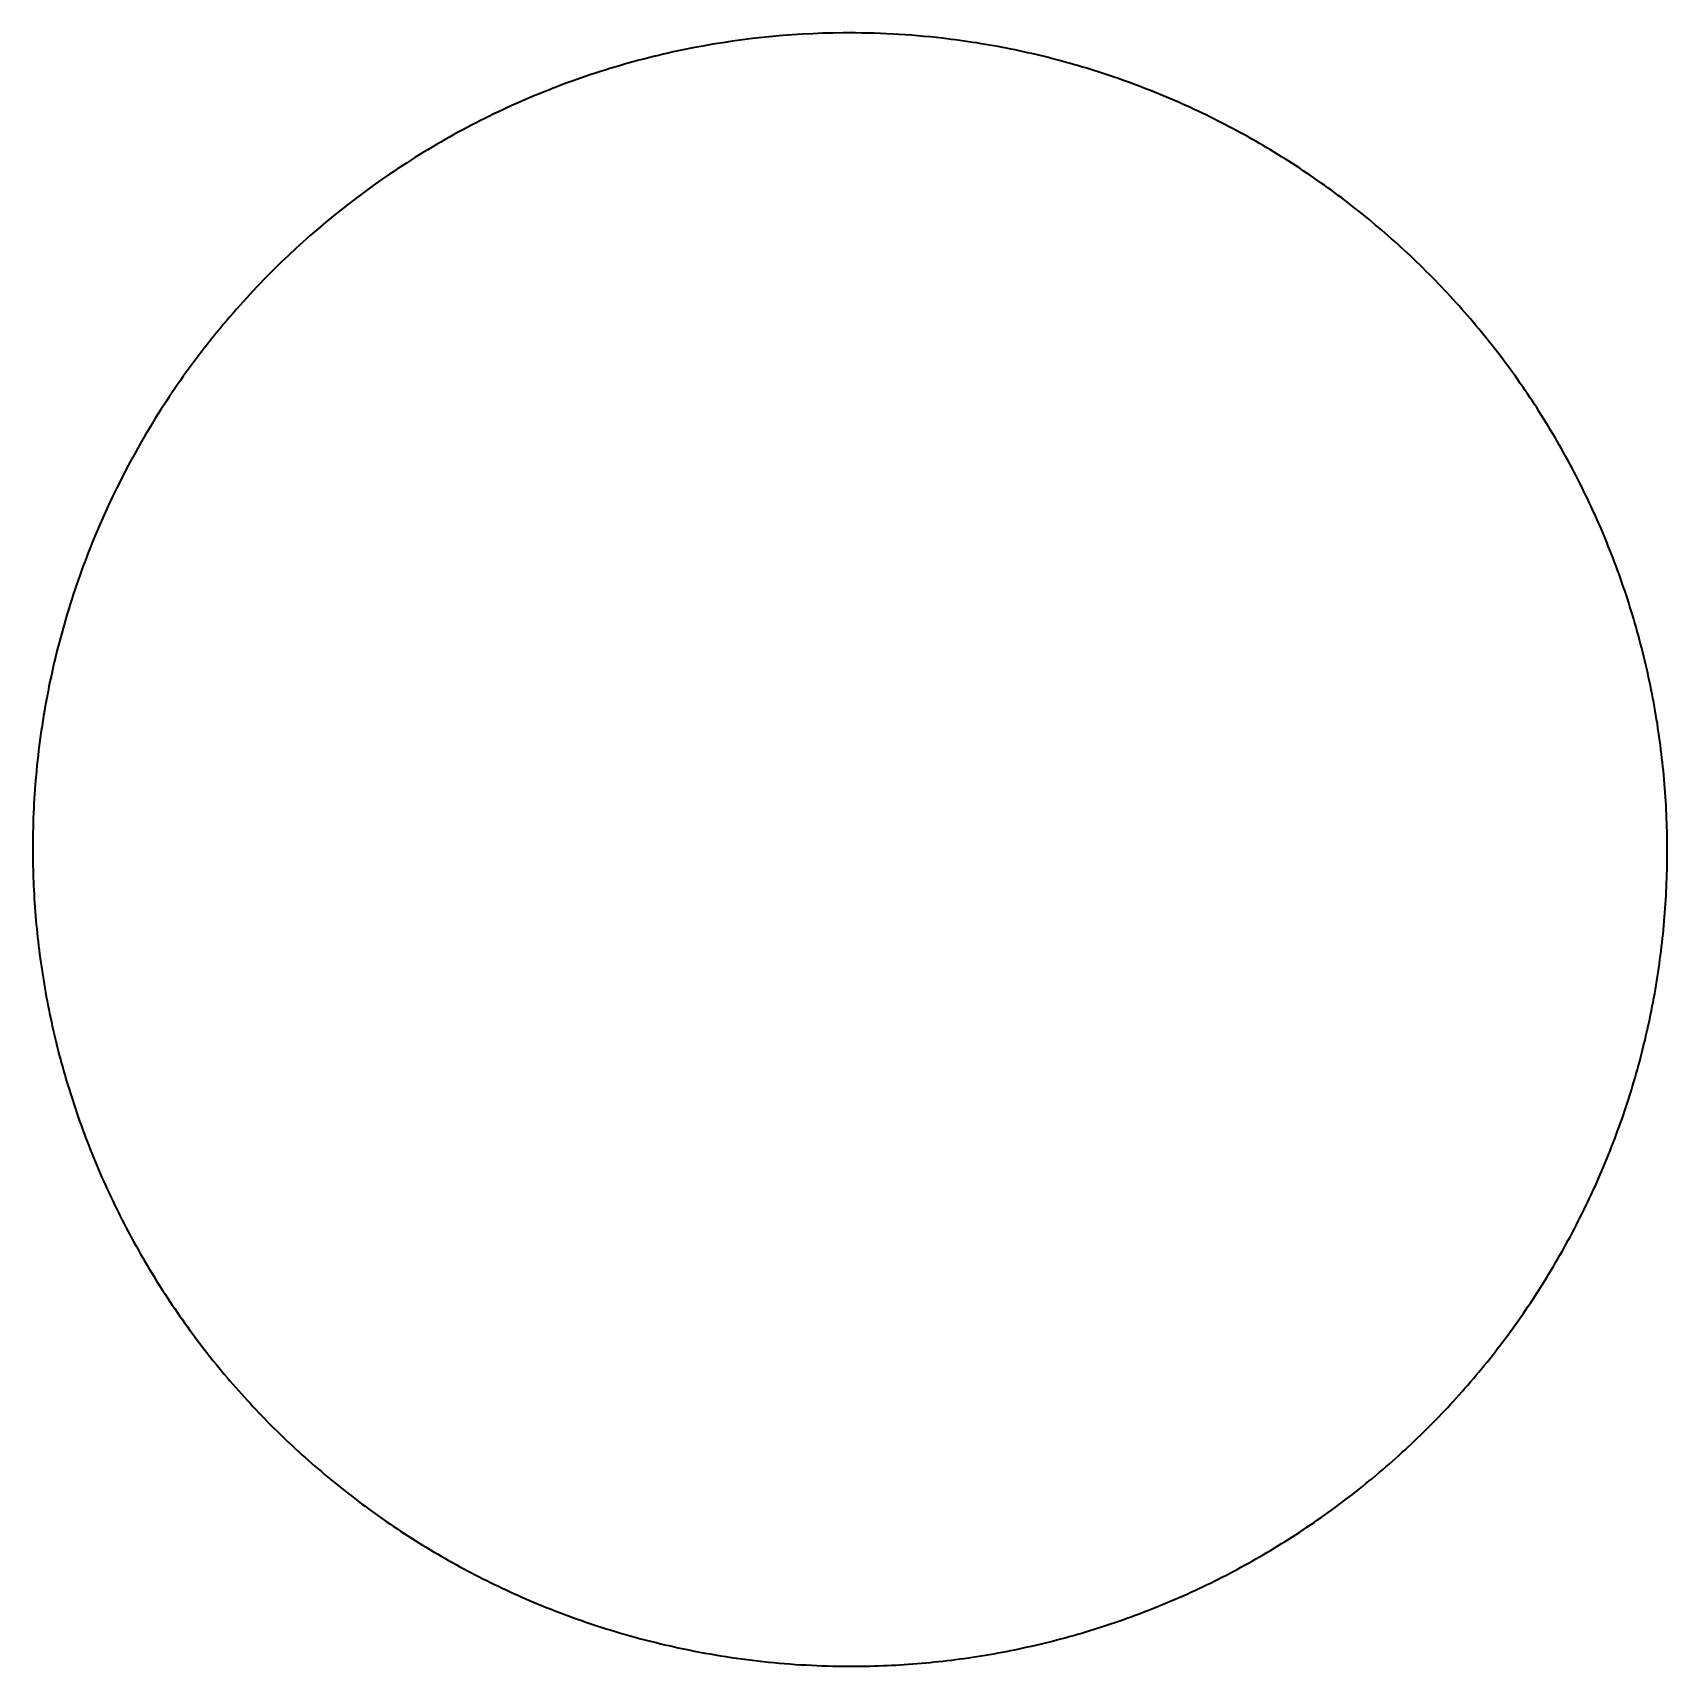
# Model space of a CAD drawing. Header units: millimetres. Extents: x 0 to 2526, y -1017 to 790.
# Drawn here: x 232.15 to 269.16, y -696.91 to -659.94 of the extents above; entities that cross this region are included whole.
import ezdxf

# ---------------------------------------------------------------- set-up
doc = ezdxf.new("R2010")
doc.units = ezdxf.units.MM
doc.layers.add('Blocks', color=7, linetype='Continuous')
doc.layers.add('Blocks$Inner', color=7, linetype='Continuous', lineweight=25, true_color=0x007f00)
doc.layers.add('Blocks$Outline', color=7, linetype='Continuous', lineweight=35, true_color=0xff3f3f)

# ---------------------------------------------------------------- blocks, each defined once
blk = doc.blocks.new('Balcony Dining Bench w Arm Top')
at = {"layer": 'Blocks$Inner'}
for points, knots in [([(328.579, -520.043), (328.449, -520.044), (328.319, -520.045), (327.931, -520.055), (327.668, -520.067), (327.152, -520.101), (326.886, -520.124), (326.372, -520.18), (326.107, -520.215), (325.596, -520.292), (325.336, -520.338), (324.829, -520.437), (324.575, -520.492), (324.072, -520.613), (323.821, -520.678), (323.324, -520.82), (323.076, -520.896), (322.585, -521.058), (322.34, -521.145), (321.856, -521.328), (321.611, -521.426), (321.136, -521.629), (320.892, -521.739), (320.425, -521.963), (320.187, -522.083), (319.73, -522.326), (319.5, -522.454), (319.054, -522.715), (318.832, -522.852), (318.397, -523.132), (318.182, -523.277), (317.759, -523.575), (317.551, -523.729), (317.141, -524.044), (316.938, -524.208), (316.542, -524.54), (316.344, -524.713), (315.962, -525.062), (315.768, -525.247), (315.401, -525.612), (315.215, -525.804), (314.864, -526.185), (314.69, -526.382), (314.187, -526.973), (313.868, -527.384), (313.417, -528.015), (313.271, -528.229), (312.988, -528.663), (312.85, -528.884), (312.586, -529.329), (312.456, -529.558), (312.211, -530.014), (312.089, -530.252), (311.863, -530.717), (311.752, -530.961), (311.546, -531.436), (311.446, -531.679), (311.26, -532.163), (311.172, -532.408), (311.006, -532.898), (310.929, -533.145), (310.784, -533.642), (310.717, -533.893), (310.593, -534.395), (310.536, -534.65), (310.434, -535.157), (310.387, -535.416), (310.306, -535.927), (310.27, -536.192), (310.24, -536.449)], [147.571276, 147.571276, 147.571276, 147.571276, 147.961506, 147.961506, 148.741966, 148.741966, 149.522427, 149.522427, 150.302561, 150.302561, 151.082696, 151.082696, 151.86283, 151.86283, 152.642965, 152.642965, 153.423099, 153.423099, 154.203234, 154.203234, 154.983368, 154.983368, 155.763503, 155.763503, 156.54349, 156.54349, 157.323478, 157.323478, 158.103466, 158.103466, 158.883453, 158.883453, 159.663441, 159.663441, 160.443429, 160.443429, 161.223416, 161.223416, 162.003404, 162.003404, 162.78354, 162.78354, 163.563677, 163.563677, 165.123949, 165.123949, 165.904086, 165.904086, 166.684222, 166.684222, 167.464358, 167.464358, 168.244494, 168.244494, 169.025031, 169.025031, 169.805567, 169.805567, 170.586104, 170.586104, 171.36664, 171.36664, 172.147177, 172.147177, 172.927714, 172.927714, 173.70825, 173.70825, 174.488787, 174.488787, 174.488787, 174.488787]), ([(346.967, -540.631), (347.004, -540.311), (347.033, -539.982), (347.053, -539.66), (347.072, -539.34), (347.084, -539.007), (347.087, -538.686), (347.089, -538.427), (347.086, -538.159), (347.077, -537.9), (347.069, -537.641), (347.054, -537.378), (347.035, -537.12), (347.015, -536.862), (346.99, -536.602), (346.96, -536.345), (346.929, -536.088), (346.894, -535.831), (346.852, -535.576), (346.811, -535.32), (346.765, -535.065), (346.713, -534.812), (346.661, -534.558), (346.603, -534.304), (346.541, -534.053), (346.478, -533.801), (346.41, -533.547), (346.337, -533.299), (346.264, -533.051), (346.183, -532.796), (346.099, -532.551), (346.016, -532.306), (345.924, -532.055), (345.83, -531.813), (345.737, -531.572), (345.636, -531.329), (345.532, -531.092), (345.428, -530.855), (345.319, -530.619), (345.205, -530.386), (345.091, -530.154), (344.973, -529.924), (344.849, -529.697), (344.726, -529.469), (344.597, -529.244), (344.465, -529.022), (344.332, -528.8), (344.194, -528.58), (344.051, -528.364), (343.909, -528.147), (343.76, -527.931), (343.609, -527.721), (343.458, -527.511), (343.298, -527.297), (343.138, -527.094), (342.978, -526.89), (342.809, -526.684), (342.64, -526.488), (342.472, -526.291), (342.297, -526.095), (342.12, -525.906), (341.944, -525.717), (341.763, -525.531), (341.578, -525.349), (341.394, -525.168), (341.206, -524.99), (341.015, -524.817), (340.823, -524.643), (340.627, -524.473), (340.429, -524.308), (340.23, -524.143), (340.026, -523.981), (339.821, -523.824), (339.615, -523.667), (339.403, -523.512), (339.191, -523.364), (338.979, -523.216), (338.757, -523.068), (338.539, -522.929), (338.321, -522.79), (338.093, -522.652), (337.869, -522.522), (337.645, -522.393), (337.415, -522.266), (337.186, -522.146), (336.957, -522.027), (336.724, -521.911), (336.49, -521.801), (336.257, -521.691), (336.02, -521.585), (335.782, -521.485), (335.544, -521.385), (335.303, -521.29), (335.061, -521.2), (334.819, -521.11), (334.573, -521.024), (334.327, -520.944), (334.082, -520.865), (333.83, -520.789), (333.581, -520.719), (333.332, -520.65), (333.073, -520.584), (332.821, -520.525), (332.57, -520.467), (332.309, -520.412), (332.055, -520.364), (331.801, -520.316), (331.542, -520.272), (331.286, -520.235), (331.03, -520.198), (330.772, -520.166), (330.515, -520.14), (330.258, -520.113), (330, -520.092), (329.742, -520.077), (329.484, -520.061), (329.226, -520.051), (328.967, -520.046), (328.835, -520.044), (328.711, -520.043), (328.579, -520.043)], [116.33351, 116.33351, 116.33351, 116.33351, 117.308809, 117.308809, 117.308809, 118.285225, 118.285225, 118.285225, 119.071559, 119.071559, 119.071559, 119.853677, 119.853677, 119.853677, 120.63302, 120.63302, 120.63302, 121.410984, 121.410984, 121.410984, 122.188945, 122.188945, 122.188945, 122.968275, 122.968275, 122.968275, 123.750371, 123.750371, 123.750371, 124.536675, 124.536675, 124.536675, 125.322972, 125.322972, 125.322972, 126.105041, 126.105041, 126.105041, 126.884326, 126.884326, 126.884326, 127.662222, 127.662222, 127.662222, 128.440104, 128.440104, 128.440104, 129.219347, 129.219347, 129.219347, 130.001348, 130.001348, 130.001348, 130.787548, 130.787548, 130.787548, 131.573682, 131.573682, 131.573682, 132.355582, 132.355582, 132.355582, 133.13469, 133.13469, 133.13469, 133.912403, 133.912403, 133.912403, 134.690097, 134.690097, 134.690097, 135.469148, 135.469148, 135.469148, 136.250954, 136.250954, 136.250954, 137.036958, 137.036958, 137.036958, 137.822728, 137.822728, 137.822728, 138.604264, 138.604264, 138.604264, 139.383009, 139.383009, 139.383009, 140.160363, 140.160363, 140.160363, 140.937701, 140.937701, 140.937701, 141.7164, 141.7164, 141.7164, 142.49786, 142.49786, 142.49786, 143.283525, 143.283525, 143.283525, 144.068848, 144.068848, 144.068848, 144.849948, 144.849948, 144.849948, 145.62827, 145.62827, 145.62827, 146.405212, 146.405212, 146.405212, 147.182151, 147.182151, 147.182151, 147.571276, 147.571276, 147.571276, 147.571276]), ([(310.119, -538.702), (310.127, -539.923), (310.255, -541.13), (310.564, -542.622), (310.634, -542.919), (310.786, -543.507), (310.869, -543.798), (311.139, -544.663), (311.347, -545.228), (311.816, -546.336), (312.077, -546.879), (312.511, -547.676), (312.662, -547.938), (312.98, -548.458), (313.145, -548.715), (313.998, -549.969), (314.769, -550.893), (316.057, -552.162), (316.509, -552.565), (317.457, -553.331), (317.948, -553.688), (319.462, -554.681), (320.528, -555.24), (322.213, -555.922), (322.792, -556.124), (323.955, -556.466), (324.541, -556.607), (325.724, -556.831), (326.321, -556.915), (327.489, -557.02), (328.062, -557.045), (328.637, -557.043)], [60.416551, 60.416551, 60.416551, 60.416551, 64.054068, 64.054068, 64.963447, 64.963447, 65.872826, 65.872826, 67.691584, 67.691584, 69.510343, 69.510343, 70.419722, 70.419722, 71.329101, 71.329101, 74.966617, 74.966617, 76.785376, 76.785376, 78.604134, 78.604134, 82.24165, 82.24165, 84.060409, 84.060409, 85.879167, 85.879167, 87.697925, 87.697925, 89.413401, 89.413401, 89.413401, 89.413401]), ([(328.702, -557.043), (328.94, -557.041), (329.184, -557.035), (329.421, -557.024), (329.679, -557.012), (329.941, -556.995), (330.199, -556.972), (330.456, -556.949), (330.715, -556.921), (330.971, -556.888), (331.227, -556.854), (331.483, -556.815), (331.738, -556.771), (331.993, -556.727), (332.247, -556.677), (332.499, -556.622), (332.752, -556.568), (333.005, -556.507), (333.255, -556.442), (333.506, -556.376), (333.759, -556.304), (334.006, -556.228), (334.253, -556.152), (334.507, -556.068), (334.751, -555.982), (334.994, -555.896), (335.244, -555.801), (335.484, -555.704), (335.724, -555.608), (335.966, -555.504), (336.202, -555.398), (336.437, -555.291), (336.672, -555.179), (336.903, -555.062), (337.134, -554.946), (337.363, -554.824), (337.589, -554.698), (337.815, -554.572), (338.038, -554.441), (338.259, -554.306), (338.479, -554.17), (338.698, -554.029), (338.913, -553.885), (339.128, -553.74), (339.343, -553.589), (339.551, -553.435), (339.759, -553.282), (339.971, -553.118), (340.173, -552.956), (340.375, -552.794), (340.579, -552.622), (340.774, -552.451), (340.969, -552.28), (341.163, -552.103), (341.35, -551.924), (341.538, -551.745), (341.722, -551.561), (341.902, -551.375), (342.081, -551.189), (342.257, -550.998), (342.429, -550.804), (342.601, -550.61), (342.768, -550.413), (342.932, -550.212), (343.095, -550.011), (343.255, -549.806), (343.41, -549.598), (343.565, -549.391), (343.718, -549.176), (343.864, -548.962), (344.01, -548.748), (344.156, -548.524), (344.293, -548.304), (344.429, -548.084), (344.566, -547.854), (344.693, -547.629), (344.821, -547.403), (344.945, -547.171), (345.063, -546.94), (345.181, -546.71), (345.294, -546.475), (345.402, -546.24), (345.51, -546.004), (345.613, -545.766), (345.711, -545.526), (345.809, -545.287), (345.902, -545.045), (345.99, -544.801), (346.078, -544.557), (346.161, -544.31), (346.239, -544.063), (346.316, -543.816), (346.39, -543.563), (346.457, -543.313), (346.524, -543.063), (346.587, -542.803), (346.644, -542.55), (346.714, -542.237), (346.778, -541.91), (346.831, -541.593), (346.884, -541.276), (346.93, -540.95), (346.967, -540.631)], [89.477812, 89.477812, 89.477812, 89.477812, 90.197801, 90.197801, 90.197801, 90.978456, 90.978456, 90.978456, 91.756352, 91.756352, 91.756352, 92.532885, 92.532885, 92.532885, 93.30943, 93.30943, 93.30943, 94.087361, 94.087361, 94.087361, 94.868075, 94.868075, 94.868075, 95.653012, 95.653012, 95.653012, 96.437943, 96.437943, 96.437943, 97.218685, 97.218685, 97.218685, 97.996678, 97.996678, 97.996678, 98.773316, 98.773316, 98.773316, 99.549973, 99.549973, 99.549973, 100.328021, 100.328021, 100.328021, 101.108854, 101.108854, 101.108854, 101.893912, 101.893912, 101.893912, 102.67921, 102.67921, 102.67921, 103.46032, 103.46032, 103.46032, 104.238681, 104.238681, 104.238681, 105.015687, 105.015687, 105.015687, 105.79271, 105.79271, 105.79271, 106.571122, 106.571122, 106.571122, 107.352318, 107.352318, 107.352318, 108.137736, 108.137736, 108.137736, 108.923487, 108.923487, 108.923487, 109.705042, 109.705042, 109.705042, 110.483841, 110.483841, 110.483841, 111.261278, 111.261278, 111.261278, 112.038726, 112.038726, 112.038726, 112.817559, 112.817559, 112.817559, 113.599169, 113.599169, 113.599169, 114.384997, 114.384997, 114.384997, 115.361395, 115.361395, 115.361395, 116.33351, 116.33351, 116.33351, 116.33351])]:
    blk.add_open_spline(points, degree=3, knots=knots, dxfattribs=at)
for points in [[(310.24, -536.449), (310.154, -537.196), (310.113, -537.949), (310.119, -538.702)], [(328.637, -557.043), (328.659, -557.043), (328.68, -557.043), (328.702, -557.043)]]:
    blk.add_open_spline(points, degree=3, dxfattribs=at)
at = {"layer": 'Blocks$Outline'}
blk.add_open_spline([(310.119, -538.702), (310.113, -537.949), (310.154, -537.196), (310.24, -536.449), (310.27, -536.192), (310.306, -535.927), (310.387, -535.416), (310.434, -535.157), (310.536, -534.65), (310.593, -534.395), (310.717, -533.893), (310.784, -533.642), (310.929, -533.145), (311.006, -532.898), (311.172, -532.408), (311.26, -532.163), (311.446, -531.679), (311.546, -531.436), (311.752, -530.961), (311.863, -530.717), (312.089, -530.252), (312.211, -530.014), (312.456, -529.558), (312.586, -529.329), (312.85, -528.884), (312.988, -528.663), (313.271, -528.229), (313.417, -528.015), (313.868, -527.384), (314.187, -526.973), (314.69, -526.382), (314.864, -526.185), (315.215, -525.804), (315.401, -525.612), (315.768, -525.247), (315.962, -525.062), (316.344, -524.713), (316.542, -524.54), (316.938, -524.208), (317.141, -524.044), (317.551, -523.729), (317.759, -523.575), (318.182, -523.277), (318.397, -523.132), (318.832, -522.852), (319.054, -522.715), (319.5, -522.454), (319.73, -522.326), (320.187, -522.083), (320.425, -521.963), (320.892, -521.739), (321.136, -521.629), (321.611, -521.426), (321.856, -521.328), (322.34, -521.145), (322.585, -521.058), (323.076, -520.896), (323.324, -520.82), (323.821, -520.678), (324.072, -520.613), (324.575, -520.492), (324.829, -520.437), (325.336, -520.338), (325.596, -520.292), (326.107, -520.215), (326.372, -520.18), (326.886, -520.124), (327.152, -520.101), (327.668, -520.067), (327.931, -520.055), (328.319, -520.045), (328.449, -520.044), (328.579, -520.043), (328.711, -520.043), (328.835, -520.044), (328.967, -520.046), (329.226, -520.051), (329.484, -520.061), (329.742, -520.077), (330, -520.092), (330.258, -520.113), (330.515, -520.14), (330.772, -520.166), (331.03, -520.198), (331.286, -520.235), (331.542, -520.272), (331.801, -520.316), (332.055, -520.364), (332.309, -520.412), (332.57, -520.467), (332.821, -520.525), (333.073, -520.584), (333.332, -520.65), (333.581, -520.719), (333.83, -520.789), (334.082, -520.865), (334.327, -520.944), (334.573, -521.024), (334.819, -521.11), (335.061, -521.2), (335.303, -521.29), (335.544, -521.385), (335.782, -521.485), (336.02, -521.585), (336.257, -521.691), (336.49, -521.801), (336.724, -521.911), (336.957, -522.027), (337.186, -522.146), (337.415, -522.266), (337.645, -522.393), (337.869, -522.522), (338.093, -522.652), (338.321, -522.79), (338.539, -522.929), (338.757, -523.068), (338.979, -523.216), (339.191, -523.364), (339.403, -523.512), (339.615, -523.667), (339.821, -523.824), (340.026, -523.981), (340.23, -524.143), (340.429, -524.308), (340.627, -524.473), (340.823, -524.643), (341.015, -524.817), (341.206, -524.99), (341.394, -525.168), (341.578, -525.349), (341.763, -525.531), (341.944, -525.717), (342.12, -525.906), (342.297, -526.095), (342.472, -526.291), (342.64, -526.488), (342.809, -526.684), (342.978, -526.89), (343.138, -527.094), (343.298, -527.297), (343.458, -527.511), (343.609, -527.721), (343.76, -527.931), (343.909, -528.147), (344.051, -528.364), (344.194, -528.58), (344.332, -528.8), (344.465, -529.022), (344.597, -529.244), (344.726, -529.469), (344.849, -529.697), (344.973, -529.924), (345.091, -530.154), (345.205, -530.386), (345.319, -530.619), (345.428, -530.855), (345.532, -531.092), (345.636, -531.329), (345.737, -531.572), (345.83, -531.813), (345.924, -532.055), (346.016, -532.306), (346.099, -532.551), (346.183, -532.796), (346.264, -533.051), (346.337, -533.299), (346.41, -533.547), (346.478, -533.801), (346.541, -534.053), (346.603, -534.304), (346.661, -534.558), (346.713, -534.812), (346.765, -535.065), (346.811, -535.32), (346.852, -535.576), (346.894, -535.831), (346.929, -536.088), (346.96, -536.345), (346.99, -536.602), (347.015, -536.862), (347.035, -537.12), (347.054, -537.378), (347.069, -537.641), (347.077, -537.9), (347.086, -538.159), (347.089, -538.427), (347.087, -538.686), (347.084, -539.007), (347.072, -539.34), (347.053, -539.66), (347.033, -539.982), (347.004, -540.311), (346.967, -540.631), (346.93, -540.95), (346.884, -541.276), (346.831, -541.593), (346.778, -541.91), (346.714, -542.237), (346.644, -542.55), (346.587, -542.803), (346.524, -543.063), (346.457, -543.313), (346.39, -543.563), (346.316, -543.816), (346.239, -544.063), (346.161, -544.31), (346.078, -544.557), (345.99, -544.801), (345.902, -545.045), (345.809, -545.287), (345.711, -545.526), (345.613, -545.766), (345.51, -546.004), (345.402, -546.24), (345.294, -546.475), (345.181, -546.71), (345.063, -546.94), (344.945, -547.171), (344.821, -547.403), (344.693, -547.629), (344.566, -547.854), (344.429, -548.084), (344.293, -548.304), (344.156, -548.524), (344.01, -548.748), (343.864, -548.962), (343.718, -549.176), (343.565, -549.391), (343.41, -549.598), (343.255, -549.806), (343.095, -550.011), (342.932, -550.212), (342.768, -550.413), (342.601, -550.61), (342.429, -550.804), (342.257, -550.998), (342.081, -551.189), (341.902, -551.375), (341.722, -551.561), (341.538, -551.745), (341.35, -551.924), (341.163, -552.103), (340.969, -552.28), (340.774, -552.451), (340.579, -552.622), (340.375, -552.794), (340.173, -552.956), (339.971, -553.118), (339.759, -553.282), (339.551, -553.435), (339.343, -553.589), (339.128, -553.74), (338.913, -553.885), (338.698, -554.029), (338.479, -554.17), (338.259, -554.306), (338.038, -554.441), (337.815, -554.572), (337.589, -554.698), (337.363, -554.824), (337.134, -554.946), (336.903, -555.062), (336.672, -555.179), (336.437, -555.291), (336.202, -555.398), (335.966, -555.504), (335.724, -555.608), (335.484, -555.704), (335.244, -555.801), (334.994, -555.896), (334.751, -555.982), (334.507, -556.068), (334.253, -556.152), (334.006, -556.228), (333.759, -556.304), (333.506, -556.376), (333.255, -556.442), (333.005, -556.507), (332.752, -556.568), (332.499, -556.622), (332.247, -556.677), (331.993, -556.727), (331.738, -556.771), (331.483, -556.815), (331.227, -556.854), (330.971, -556.888), (330.715, -556.921), (330.456, -556.949), (330.199, -556.972), (329.941, -556.995), (329.679, -557.012), (329.421, -557.024), (329.184, -557.035), (328.94, -557.041), (328.702, -557.043), (328.68, -557.043), (328.659, -557.043), (328.637, -557.043), (328.062, -557.045), (327.489, -557.02), (326.321, -556.915), (325.724, -556.831), (324.541, -556.607), (323.955, -556.466), (322.792, -556.124), (322.213, -555.922), (320.528, -555.24), (319.462, -554.681), (317.948, -553.688), (317.457, -553.331), (316.509, -552.565), (316.057, -552.162), (314.769, -550.893), (313.998, -549.969), (313.145, -548.715), (312.98, -548.458), (312.662, -547.938), (312.511, -547.676), (312.077, -546.879), (311.816, -546.336), (311.347, -545.228), (311.139, -544.663), (310.869, -543.798), (310.786, -543.507), (310.634, -542.919), (310.564, -542.622), (310.255, -541.13), (310.127, -539.923), (310.119, -538.702)], degree=3, knots=[-176.750061, -176.750061, -176.750061, -176.750061, -174.488787, -174.488787, -174.488787, -173.70825, -173.70825, -172.927714, -172.927714, -172.147177, -172.147177, -171.36664, -171.36664, -170.586104, -170.586104, -169.805567, -169.805567, -169.025031, -169.025031, -168.244494, -168.244494, -167.464358, -167.464358, -166.684222, -166.684222, -165.904086, -165.904086, -165.123949, -165.123949, -163.563677, -163.563677, -162.78354, -162.78354, -162.003404, -162.003404, -161.223416, -161.223416, -160.443429, -160.443429, -159.663441, -159.663441, -158.883453, -158.883453, -158.103466, -158.103466, -157.323478, -157.323478, -156.54349, -156.54349, -155.763503, -155.763503, -154.983368, -154.983368, -154.203234, -154.203234, -153.423099, -153.423099, -152.642965, -152.642965, -151.86283, -151.86283, -151.082696, -151.082696, -150.302561, -150.302561, -149.522427, -149.522427, -148.741966, -148.741966, -147.961506, -147.961506, -147.571276, -147.571276, -147.571276, -147.182151, -147.182151, -147.182151, -146.405212, -146.405212, -146.405212, -145.62827, -145.62827, -145.62827, -144.849948, -144.849948, -144.849948, -144.068848, -144.068848, -144.068848, -143.283525, -143.283525, -143.283525, -142.49786, -142.49786, -142.49786, -141.7164, -141.7164, -141.7164, -140.937701, -140.937701, -140.937701, -140.160363, -140.160363, -140.160363, -139.383009, -139.383009, -139.383009, -138.604264, -138.604264, -138.604264, -137.822728, -137.822728, -137.822728, -137.036958, -137.036958, -137.036958, -136.250954, -136.250954, -136.250954, -135.469148, -135.469148, -135.469148, -134.690097, -134.690097, -134.690097, -133.912403, -133.912403, -133.912403, -133.13469, -133.13469, -133.13469, -132.355582, -132.355582, -132.355582, -131.573682, -131.573682, -131.573682, -130.787548, -130.787548, -130.787548, -130.001348, -130.001348, -130.001348, -129.219347, -129.219347, -129.219347, -128.440104, -128.440104, -128.440104, -127.662222, -127.662222, -127.662222, -126.884326, -126.884326, -126.884326, -126.105041, -126.105041, -126.105041, -125.322972, -125.322972, -125.322972, -124.536675, -124.536675, -124.536675, -123.750371, -123.750371, -123.750371, -122.968275, -122.968275, -122.968275, -122.188945, -122.188945, -122.188945, -121.410984, -121.410984, -121.410984, -120.63302, -120.63302, -120.63302, -119.853677, -119.853677, -119.853677, -119.071559, -119.071559, -119.071559, -118.285225, -118.285225, -118.285225, -117.308809, -117.308809, -117.308809, -116.33351, -116.33351, -116.33351, -115.361395, -115.361395, -115.361395, -114.384997, -114.384997, -114.384997, -113.599169, -113.599169, -113.599169, -112.817559, -112.817559, -112.817559, -112.038726, -112.038726, -112.038726, -111.261278, -111.261278, -111.261278, -110.483841, -110.483841, -110.483841, -109.705042, -109.705042, -109.705042, -108.923487, -108.923487, -108.923487, -108.137736, -108.137736, -108.137736, -107.352318, -107.352318, -107.352318, -106.571122, -106.571122, -106.571122, -105.79271, -105.79271, -105.79271, -105.015687, -105.015687, -105.015687, -104.238681, -104.238681, -104.238681, -103.46032, -103.46032, -103.46032, -102.67921, -102.67921, -102.67921, -101.893912, -101.893912, -101.893912, -101.108854, -101.108854, -101.108854, -100.328021, -100.328021, -100.328021, -99.549973, -99.549973, -99.549973, -98.773316, -98.773316, -98.773316, -97.996678, -97.996678, -97.996678, -97.218685, -97.218685, -97.218685, -96.437943, -96.437943, -96.437943, -95.653012, -95.653012, -95.653012, -94.868075, -94.868075, -94.868075, -94.087361, -94.087361, -94.087361, -93.30943, -93.30943, -93.30943, -92.532885, -92.532885, -92.532885, -91.756352, -91.756352, -91.756352, -90.978456, -90.978456, -90.978456, -90.197801, -90.197801, -90.197801, -89.477812, -89.477812, -89.477812, -89.413401, -89.413401, -89.413401, -87.697925, -87.697925, -85.879167, -85.879167, -84.060409, -84.060409, -82.24165, -82.24165, -78.604134, -78.604134, -76.785376, -76.785376, -74.966617, -74.966617, -71.329101, -71.329101, -70.419722, -70.419722, -69.510343, -69.510343, -67.691584, -67.691584, -65.872826, -65.872826, -64.963447, -64.963447, -64.054068, -64.054068, -60.416551, -60.416551, -60.416551, -60.416551], dxfattribs=at)

msp = doc.modelspace()

# ---------------------------------------------------------------- block references
at = {"layer": 'Blocks', "rotation": 270.0000000000025}
msp.add_blockref('Balcony Dining Bench w Arm Top', (789.198, -349.824), dxfattribs=at)

doc.saveas('drawing.dxf')
